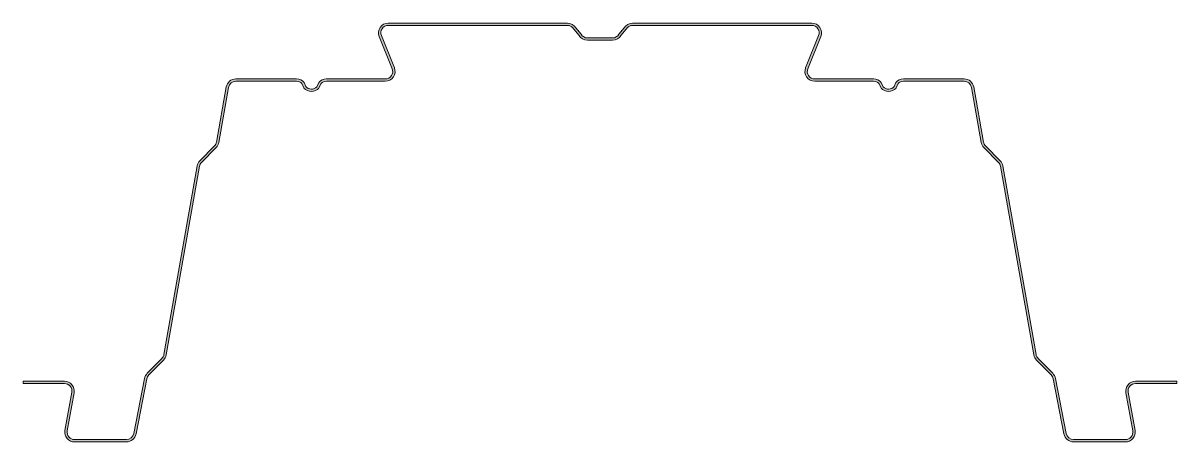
# Model space of a CAD drawing. Header units: metres. Extents: x -10 to 610, y 0 to 225.
import ezdxf

# ---------------------------------------------------------------- set-up
doc = ezdxf.new("R2010")
doc.units = ezdxf.units.M
doc.layers.add('A-DETL-GENF', color=92, linetype='Continuous', lineweight=18)

# ---------------------------------------------------------------- blocks, each defined once
blk = doc.blocks.new('23 Comflor - Comflor225-3649395-00_0 Basismaterialen')
at = {"layer": 'A-DETL-GENF'}
blk.add_hatch(color=256, dxfattribs=at).paths.add_polyline_path([(554.41, -0.05), (582.24, -0.05), (583.54, 0.11), (584.75, 0.59), (585.81, 1.35), (586.65, 2.35), (587.22, 3.52), (587.48, 4.8), (587.41, 6.11), (583.73, 26.6), (583.68, 27.59), (583.87, 28.57), (584.3, 29.47), (584.94, 30.23), (585.75, 30.81), (586.68, 31.17), (587.67, 31.3), (609.92, 31.3), (609.92, 32.55), (587.41, 32.51), (586.37, 32.38), (585.15, 31.91), (584.09, 31.14), (583.25, 30.14), (582.69, 28.97), (582.43, 27.59), (582.49, 26.38), (586.18, 5.89), (586.23, 4.9), (586.03, 3.92), (585.6, 3.03), (584.96, 2.26), (584.15, 1.68), (583.23, 1.32), (582.24, 1.2), (554.41, 1.2), (553.49, 1.3), (552.61, 1.62), (551.84, 2.13), (551.2, 2.81), (550.74, 3.61), (550.47, 4.5), (544.62, 34.05), (544.33, 35.06), (543.85, 36), (543.18, 36.83), (535.33, 44.77), (534.69, 45.65), (534.45, 46.11), (534.23, 46.89), (516.37, 148.22), (515.95, 149.49), (515.59, 150.18), (514.93, 151), (507.07, 158.95), (506.57, 159.57), (506.18, 160.34), (505.98, 161.06), (500.77, 190.61), (500.42, 191.78), (499.81, 192.83), (498.77, 193.85), (497.95, 194.39), (496.81, 194.8), (495.6, 194.95), (463, 194.95), (461.87, 194.82), (460.79, 194.46), (459.64, 193.7), (458.99, 193.08), (458, 190.8), (457.1, 190.07), (456.49, 189.73), (455.59, 189.49), (454.66, 189.46), (453.75, 189.65), (452.9, 190.04), (452.17, 190.62), (450.99, 193.11), (450.19, 193.86), (449.22, 194.46), (448.14, 194.82), (447, 194.95), (415.34, 194.95), (414.38, 195.06), (413.47, 195.41), (412.67, 195.97), (412.03, 196.71), (411.58, 197.58), (411.36, 198.53), (411.38, 199.5), (411.63, 200.44), (418.62, 217.73), (418.95, 219.14), (418.97, 220.24), (418.68, 221.49), (418.1, 222.63), (417.12, 223.7), (416.21, 224.33), (415.02, 224.79), (413.75, 224.95), (317.53, 224.95), (316.17, 224.77), (314.91, 224.24), (313.82, 223.41), (312.98, 222.32), (309.34, 217.96), (308.72, 217.48), (307.75, 217.08), (306.72, 216.95), (293.28, 216.95), (292.25, 217.08), (291.28, 217.48), (290.45, 218.12), (289.57, 219.25), (285.81, 223.7), (285.09, 224.24), (283.83, 224.77), (282.47, 224.95), (186.25, 224.95), (184.98, 224.79), (183.79, 224.33), (182.72, 223.58), (181.9, 222.63), (181.32, 221.49), (181.03, 220.11), (181.05, 218.97), (181.38, 217.73), (188.37, 200.44), (188.62, 199.5), (188.64, 198.53), (188.42, 197.58), (187.97, 196.71), (187.33, 195.97), (186.53, 195.41), (185.62, 195.06), (184.66, 194.95), (153, 194.95), (151.87, 194.82), (150.78, 194.46), (149.63, 193.7), (148.98, 193.08), (147.83, 190.62), (146.92, 189.96), (146.26, 189.65), (145.34, 189.46), (144.35, 189.51), (143.51, 189.73), (142.69, 190.18), (142, 190.8), (140.98, 193.11), (140.19, 193.86), (139.22, 194.46), (138.13, 194.82), (137, 194.95), (104.41, 194.95), (103.19, 194.8), (101.93, 194.31), (100.91, 193.59), (100.15, 192.76), (99.58, 191.78), (99.24, 190.61), (94.02, 161.06), (93.8, 160.29), (93.43, 159.57), (92.93, 158.95), (84.87, 150.74), (84.41, 150.18), (83.92, 149.24), (83.63, 148.22), (65.77, 46.89), (65.55, 46.11), (65.18, 45.4), (64.62, 44.72), (56.61, 36.57), (56.12, 35.95), (55.67, 35.06), (55.38, 34.05), (49.46, 4.28), (49.26, 3.61), (48.8, 2.81), (48.16, 2.13), (47.39, 1.62), (46.51, 1.3), (45.59, 1.2), (17.76, 1.2), (16.77, 1.32), (15.85, 1.68), (14.97, 2.35), (14.4, 3.03), (13.97, 3.92), (13.77, 4.9), (13.86, 6.11), (17.52, 26.6), (17.57, 27.69), (17.31, 28.97), (16.67, 30.23), (15.87, 31.17), (14.85, 31.91), (13.63, 32.38), (12.33, 32.55), (-9.92, 32.55), (-9.92, 31.3), (12.59, 31.26), (13.32, 31.17), (14.25, 30.81), (15.06, 30.23), (15.7, 29.47), (16.13, 28.57), (16.32, 27.59), (16.27, 26.6), (12.59, 6.11), (12.52, 4.8), (12.78, 3.52), (13.35, 2.35), (14.19, 1.35), (15.25, 0.59), (16.46, 0.11), (17.76, -0.05), (45.59, -0.05), (46.8, 0.09), (47.95, 0.5), (48.96, 1.17), (49.8, 2.06), (50.41, 3.12), (50.78, 4.39), (56.61, 33.83), (56.83, 34.6), (57.2, 35.32), (57.7, 35.95), (65.56, 43.89), (66.22, 44.72), (66.71, 45.65), (67, 46.67), (84.87, 148), (85.08, 148.78), (85.45, 149.49), (85.96, 150.12), (93.82, 158.07), (94.48, 158.89), (94.97, 159.83), (95.25, 160.85), (100.47, 190.39), (100.73, 191.28), (101.2, 192.08), (101.83, 192.76), (102.61, 193.27), (103.48, 193.59), (104.41, 193.7), (137, 193.7), (137.78, 193.62), (138.53, 193.39), (139.23, 193.02), (139.83, 192.52), (140.98, 190.07), (141.94, 189.18), (143.08, 188.56), (144.35, 188.24), (145.65, 188.24), (146.92, 188.56), (148.06, 189.18), (149.02, 190.07), (150.17, 192.52), (150.77, 193.02), (151.47, 193.39), (152.22, 193.62), (153, 193.7), (184.66, 193.7), (185.93, 193.85), (187.12, 194.31), (188.17, 195.04), (189.01, 196.01), (189.59, 197.15), (189.88, 198.4), (189.86, 199.68), (189.52, 200.91), (182.54, 218.2), (182.29, 219.14), (182.29, 220.19), (182.54, 221.16), (182.93, 221.93), (183.57, 222.67), (184.37, 223.23), (185.28, 223.58), (186.25, 223.7), (282.47, 223.7), (283.5, 223.56), (284.47, 223.16), (285.3, 222.52), (285.93, 221.7), (289.57, 217.23), (290.66, 216.4), (291.92, 215.87), (293.28, 215.7), (306.72, 215.7), (308.08, 215.87), (309.34, 216.4), (310.43, 217.23), (311.27, 218.32), (314.7, 222.52), (315.53, 223.16), (316.5, 223.56), (317.53, 223.7), (413.75, 223.7), (414.72, 223.58), (415.63, 223.23), (416.43, 222.67), (417.07, 221.93), (417.51, 221.06), (417.73, 220.11), (417.71, 219.14), (417.46, 218.2), (410.41, 200.67), (410.14, 199.68), (410.14, 198.3), (410.41, 197.15), (410.99, 196.01), (411.83, 195.04), (412.88, 194.31), (414.07, 193.85), (415.34, 193.7), (447, 193.7), (447.78, 193.62), (448.54, 193.39), (449.23, 193.02), (449.84, 192.52), (450.99, 190.07), (451.94, 189.18), (453.09, 188.56), (454.35, 188.24), (455.66, 188.24), (456.92, 188.56), (458.06, 189.18), (459.02, 190.07), (460.17, 192.52), (460.78, 193.02), (461.47, 193.39), (462.22, 193.62), (463, 193.7), (495.6, 193.7), (496.52, 193.59), (497.39, 193.27), (498.17, 192.76), (498.81, 192.08), (499.27, 191.28), (499.59, 190.07), (504.75, 160.85), (505.03, 159.83), (505.52, 158.89), (506.18, 158.07), (514.04, 150.12), (514.55, 149.49), (514.92, 148.78), (515.13, 148), (533, 46.67), (533.29, 45.65), (533.78, 44.72), (534.44, 43.89), (542.3, 35.95), (542.8, 35.32), (543.17, 34.6), (543.39, 33.83), (549.24, 4.28), (549.59, 3.12), (550.2, 2.06), (551.04, 1.17), (552.05, 0.5), (553.2, 0.09)])
for p, q in [((282.47, 224.95), (186.25, 224.95)), ((282.47, 223.7), (186.25, 223.7)), ((413.75, 224.95), (317.53, 224.95)), ((413.75, 223.7), (317.53, 223.7)), ((181.38, 217.73), (188.37, 200.44)), ((182.54, 218.2), (189.52, 200.91)), ((288.73, 218.32), (285.93, 221.7)), ((289.82, 218.95), (287.02, 222.32)), ((300, 216.95), (293.28, 216.95)), ((306.72, 216.95), (300, 216.95)), ((312.98, 222.32), (310.18, 218.95)), ((314.07, 221.7), (311.27, 218.32)), ((410.48, 200.91), (417.46, 218.2)), ((411.63, 200.44), (418.62, 217.73)), ((300, 215.7), (293.28, 215.7)), ((306.72, 215.7), (300, 215.7)), ((137, 194.95), (104.41, 194.95)), ((137, 193.7), (104.41, 193.7)), ((140.98, 190.07), (139.83, 192.52)), ((142, 190.8), (141.02, 193.08)), ((148.98, 193.08), (147.83, 190.62)), ((150.17, 192.52), (149.02, 190.07)), ((184.66, 194.95), (153, 194.95)), ((184.66, 193.7), (153, 193.7)), ((447, 194.95), (415.34, 194.95)), ((447, 193.7), (415.34, 193.7)), ((450.99, 190.07), (449.84, 192.52)), ((452.17, 190.62), (451.02, 193.08)), ((458.99, 193.08), (458, 190.8)), ((460.17, 192.52), (459.02, 190.07)), ((495.6, 194.95), (463, 194.95)), ((495.6, 193.7), (463, 193.7)), ((99.24, 190.61), (94.03, 161.06)), ((100.47, 190.39), (95.25, 160.85)), ((504.75, 160.85), (499.54, 190.39)), ((505.98, 161.06), (500.77, 190.61)), ((92.93, 158.95), (85.07, 151)), ((93.82, 158.07), (85.96, 150.12)), ((514.04, 150.12), (506.18, 158.07)), ((514.93, 151), (507.07, 158.95)), ((83.63, 148.22), (65.77, 46.89)), ((84.87, 148), (67, 46.67)), ((533, 46.67), (515.13, 148)), ((534.23, 46.89), (516.37, 148.22)), ((64.67, 44.77), (56.82, 36.83)), ((65.56, 43.89), (57.7, 35.95)), ((542.3, 35.95), (534.44, 43.89)), ((543.18, 36.83), (535.33, 44.77)), ((12.33, 32.55), (-9.92, 32.55)), ((-9.92, 32.55), (-9.92, 31.3)), ((-9.92, 31.3), (0, 31.3)), ((12.33, 31.3), (0, 31.3)), ((55.38, 34.05), (49.53, 4.5)), ((56.61, 33.83), (50.76, 4.28)), ((549.24, 4.28), (543.39, 33.83)), ((550.47, 4.5), (544.62, 34.05)), ((609.92, 32.55), (587.67, 32.55)), ((600, 31.3), (587.67, 31.3)), ((600, 31.3), (609.92, 31.3)), ((609.92, 31.3), (609.92, 32.55)), ((12.59, 6.11), (16.27, 26.6)), ((13.82, 5.89), (17.51, 26.38)), ((582.49, 26.38), (586.18, 5.89)), ((583.73, 26.6), (587.41, 6.11)), ((45.59, 1.2), (17.76, 1.2)), ((582.24, 1.2), (554.41, 1.2)), ((17.76, -0.05), (45.59, -0.05)), ((554.41, -0.05), (582.24, -0.05))]:
    blk.add_line(p, q, dxfattribs=at)
for centre, radius, start, end in [((186.25, 219.7), 5.25, 90, 202), ((186.25, 219.7), 4, 90, 202), ((282.47, 219.7), 5.25, 30, 90), ((282.47, 219.7), 4, 30, 90), ((317.53, 219.7), 5.25, 90, 150), ((317.53, 219.7), 4, 90, 150), ((413.75, 219.7), 5.25, 338, 90), ((413.75, 219.7), 4, 338, 90), ((293.28, 220.95), 5.25, 210, 270), ((293.28, 220.95), 4, 210, 270), ((306.72, 220.95), 4, 270, 330), ((306.72, 220.95), 5.25, 270, 330), ((184.66, 198.95), 5.25, 270, 22), ((184.66, 198.95), 4, 270, 22), ((415.34, 198.95), 5.25, 158, 270), ((415.34, 198.95), 4, 158, 270), ((104.41, 189.7), 5.25, 90, 170), ((104.41, 189.7), 4, 90, 169.99379), ((137, 189.7), 5.25, 40.07793, 90), ((137, 189.7), 4, 44.92369, 90), ((153, 189.7), 5.25, 90, 139.92207), ((153, 189.7), 4, 90, 135.07632), ((447, 189.7), 5.25, 40.07793, 90), ((447, 189.7), 4, 44.92368, 90), ((463, 189.7), 5.25, 90, 139.92207), ((463, 189.7), 4, 90, 135.07631), ((495.6, 189.7), 5.25, 10, 90), ((495.6, 189.7), 4, 10, 90), ((145, 193.45), 5.25, 220.07793, 319.92208), ((145, 193.45), 4, 221.37247, 315.07632), ((455, 193.45), 5.25, 220.07792, 319.92207), ((455, 193.45), 4, 224.92368, 318.62753), ((90.08, 161.76), 4, 315.32648, 350), ((90.08, 161.76), 5.25, 315.32648, 349.99379), ((509.92, 161.76), 5.25, 190, 224.67352), ((509.92, 161.76), 4, 190, 224.67352), ((88.8, 147.31), 5.25, 135.32648, 170), ((88.8, 147.31), 4, 135.32648, 170), ((511.2, 147.31), 4, 10, 44.67352), ((511.2, 147.31), 5.25, 10, 44.67352), ((61.83, 47.58), 4, 315.32648, 350), ((61.83, 47.58), 5.25, 315.32648, 350), ((538.17, 47.58), 5.25, 190, 224.67352), ((538.17, 47.58), 4, 190, 224.67352), ((12.33, 27.3), 5.25, 350, 90), ((12.33, 27.3), 4, 350, 90), ((60.55, 33.13), 5.25, 135.32648, 170), ((60.55, 33.13), 4, 135.32648, 170), ((539.45, 33.13), 4, 10, 44.67352), ((539.45, 33.13), 5.25, 10, 44.67352), ((587.67, 27.3), 5.25, 90, 190), ((587.67, 27.3), 4, 90, 190), ((17.76, 5.2), 5.25, 170, 270), ((17.76, 5.2), 4, 170, 270), ((45.59, 5.2), 4, 270, 350), ((45.59, 5.2), 5.25, 270, 350), ((554.41, 5.2), 5.25, 190, 270), ((554.41, 5.2), 4, 190, 270), ((582.24, 5.2), 5.25, 270, 10), ((582.24, 5.2), 4, 270, 10)]:
    blk.add_arc(centre, radius, start, end, dxfattribs=at)

msp = doc.modelspace()

# ---------------------------------------------------------------- block references
msp.add_blockref('23 Comflor - Comflor225-3649395-00_0 Basismaterialen', (0, 0))

doc.saveas('drawing.dxf')
